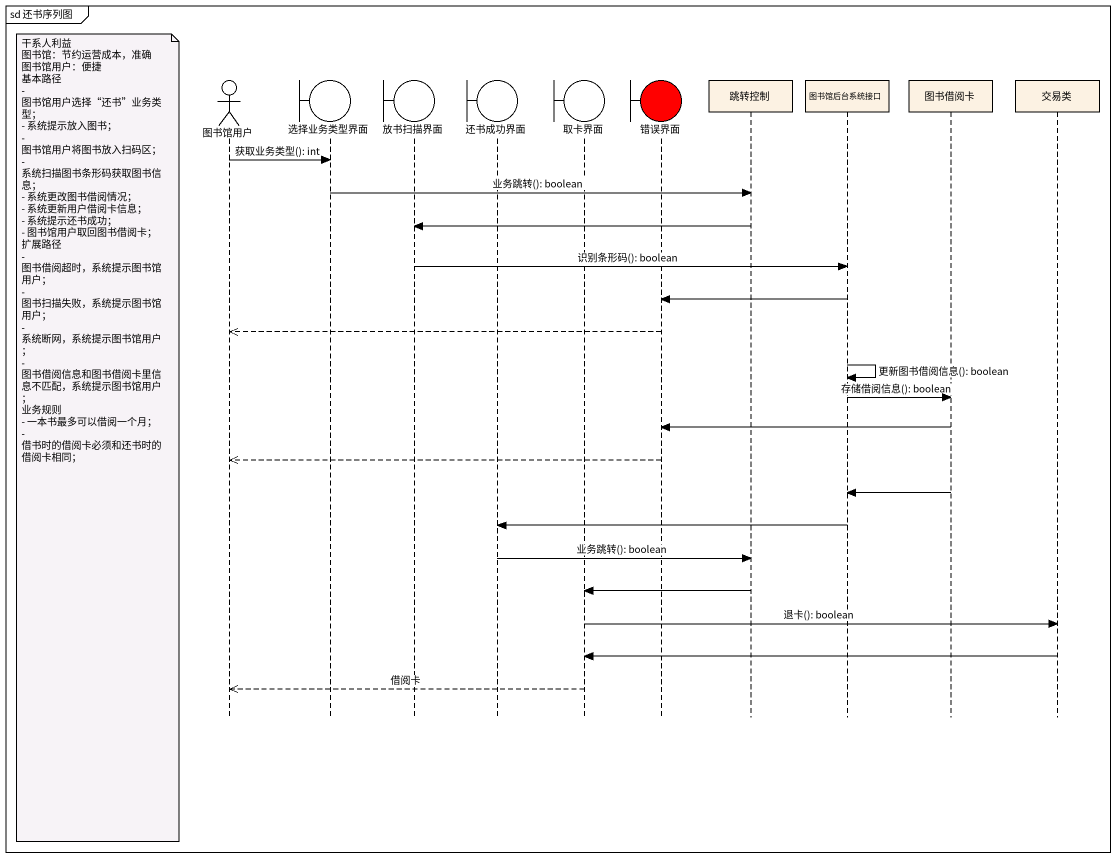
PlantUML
@startuml
mainframe sd 还书序列图
hide footbox
actor 图书馆用户
boundary 选择业务类型界面
boundary 放书扫描界面
boundary 还书成功界面
boundary 取卡界面
boundary 错误界面 #FF0000
participant 跳转控制
participant 图书馆后台系统接口
participant 图书借阅卡
participant 交易类

图书馆用户 -> 选择业务类型界面 : 获取业务类型(): int
选择业务类型界面 -> 跳转控制 : 业务跳转(): boolean
跳转控制 -> 放书扫描界面
放书扫描界面 -> 图书馆后台系统接口 : 识别条形码(): boolean
图书馆后台系统接口 -> 错误界面
错误界面 -->> 图书馆用户
图书馆后台系统接口 -> 图书馆后台系统接口 : 更新图书借阅信息(): boolean
图书馆后台系统接口 -> 图书借阅卡 : 存储借阅信息(): boolean
图书借阅卡 -> 错误界面
note left of 图书馆用户
  干系人利益
  图书馆：节约运营成本，准确
  图书馆用户：便捷
  基本路径
  - 图书馆用户选择“还书”业务类型；
  - 系统提示放入图书；
  - 图书馆用户将图书放入扫码区；
  - 系统扫描图书条形码获取图书信息；
  - 系统更改图书借阅情况；
  - 系统更新用户借阅卡信息；
  - 系统提示还书成功；
  - 图书馆用户取回图书借阅卡；
  扩展路径
  - 图书借阅超时，系统提示图书馆用户；
  - 图书扫描失败，系统提示图书馆用户；
  - 系统断网，系统提示图书馆用户 ；
  - 图书借阅信息和图书借阅卡里信息不匹配，系统提示图书馆用户；
  业务规则
  - 一本书最多可以借阅一个月；
  - 借书时的借阅卡必须和还书时的借阅卡相同；
end note
错误界面 -->> 图书馆用户
图书借阅卡 -> 图书馆后台系统接口
图书馆后台系统接口 -> 还书成功界面
还书成功界面 -> 跳转控制 : 业务跳转(): boolean
跳转控制 -> 取卡界面
取卡界面 -> 交易类 : 退卡(): boolean
交易类 -> 取卡界面
取卡界面 -->> 图书馆用户 : 借阅卡
@enduml
